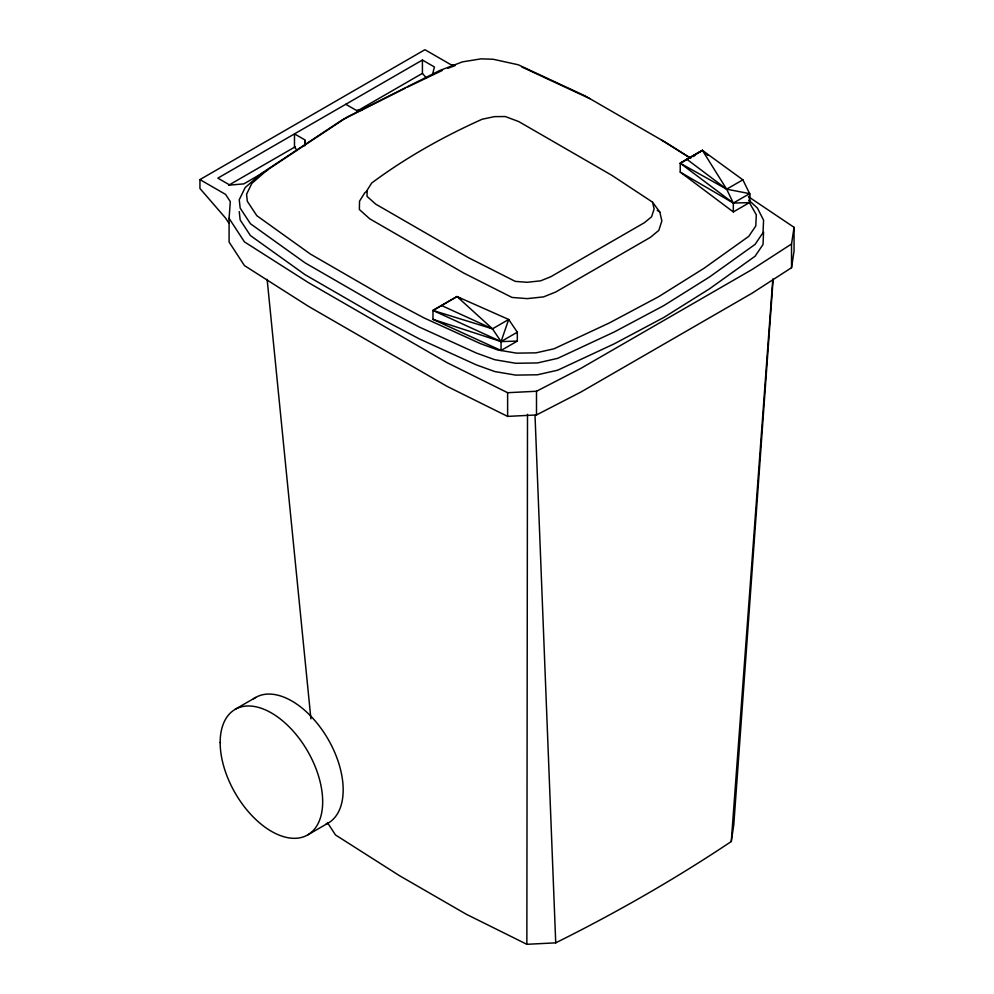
<?xml version="1.0" encoding="UTF-8"?>
<svg xmlns="http://www.w3.org/2000/svg" width="994" height="994" viewBox="0 0 994 994"><rect width="100%" height="100%" fill="white"/><g stroke="black" fill="none" stroke-linecap="round" stroke-linejoin="round"><path stroke-width="1.49" d="M773.121 279.55L733.783 824.834L731.273 841.508A1682.507 971.386 0 0 1 555.733 942.846L526.857 944.3L527.503 414.324M690.78 158.183L666.639 142.987L584.82 95.747L518.234 64.772L493.198 59.267L481.096 58.845L462.421 61.876L439.497 70.611L347.266 116.981L266.939 170.235L251.805 183.468L246.574 194.252L247.295 201.248L256.837 215.698L310.488 254.129L387.026 298.324L424.165 317.981L480.587 343.688L497.82 349.975L516.644 353.143L536.039 352.845L554.043 348.782L609.384 322.926L658.587 296.721L703.976 268.318L748.755 236.361L755.788 225.973L756.297 214.779L749.426 202.639L749.638 193.631L742.866 179.827L702.385 150.367L680.231 163.215L680.231 172.099L733.323 211.933L749.638 202.515L749.638 193.631L726.651 189.183L680.231 163.215L702.385 150.367L708.014 155.511M763.578 232.012L763.019 244.536L755.067 256.241L709.467 288.844L663.768 317.484L614.155 343.874L557.684 370.203L537.419 374.788L515.724 375.111L494.788 371.557L476.374 364.897L419.443 338.954L382.044 319.136L305.108 274.717L250.426 235.566L240.163 219.935L239.243 211.573M748.383 196.65L794.057 227.328L794.057 251.022L791.535 267.697L751.936 293.292L580.819 392.083L536.499 414.945L507.623 416.399L447.089 386.368L308.339 306.264L244.425 265.572L229.08 242.027L229.08 218.332L230.31 201.633L225.588 194.402L199.943 179.591L199.943 188.475L225.588 218.096L228.744 222.917M731.273 841.508L772.823 278.966M791.535 267.697L791.535 244.002L794.057 227.328M432.365 75.022L434.415 66.971L422.413 60.038L217.848 178.137L229.85 185.07L243.803 183.89L267.895 169.986M501.051 350.472L501.051 341.588L508.692 319.472L456.991 296.547L432.986 310.463L432.986 319.347L501.051 350.472L517.315 341.091L517.315 332.195L508.692 319.472L492.49 328.828L432.986 310.463L456.991 296.547L460.918 298.871M693.688 156.555L695.614 154.331L702.385 150.367L726.651 189.183L733.323 203.049L733.323 211.933M791.535 244.002L751.936 269.598L580.819 368.389L536.499 391.251L507.623 392.705L447.089 362.673L308.339 282.569L244.425 241.877L229.08 218.332M199.943 179.591L424.935 49.7L450.58 64.511L454.755 65.418M228.545 185.294L295.392 146.702M356.896 111.191L422.413 73.357L422.413 60.038M695.614 154.331L680.231 163.215L733.323 203.049L749.426 202.639M742.866 179.827L726.651 189.183L686.891 159.301M749.638 193.631L733.323 203.049L680.231 172.099M432.986 319.347L501.051 341.588L517.315 332.195M235.131 709.306L255.657 697.453M307.668 834.935L328.182 823.082M405.055 88.317L342.135 119.951L261.136 173.639L245.133 187.617L239.243 199.732L240.163 208.081L250.426 223.725L305.108 262.876L382.044 307.295L419.443 327.113L476.374 353.044L494.788 359.716L515.724 363.27L537.419 362.947L557.684 358.349L614.155 332.021L663.768 305.63L709.467 277.003L755.067 244.387L763.019 232.695L763.578 220.171L757.428 208.081L749.041 200.353M407.788 86.938L442.255 70.462M447.959 68.288L455.078 65.579M432.986 310.463L501.051 341.588L517.315 341.091M361.953 110.346L356.038 110.21L345.775 104.283M441.498 305.493L492.49 328.828L501.051 341.588M521.875 66.996L589.691 98.568M526.857 944.3L466.323 914.269L399.389 875.627L335.475 834.935L327.399 822.535M305.158 145.509L304.748 139.819L294.485 133.892L294.485 147.224L297.281 150.454M661.358 139.943L690.171 158.083M652.524 202.13L611.795 175.304L518.744 121.579L505.312 116.546L494.49 116.633L482.177 119.23A623.412 359.927 0 0 0 371.681 183.033L367.171 190.14L367.022 196.39L375.732 204.143L468.783 257.868L515.265 281.377L527.106 282.296L540.599 280.842L550.813 276.73L644.472 222.656L651.604 216.754L654.114 208.976L652.524 202.13L659.817 212.082L661.867 220.904L658.836 230.359L650.374 237.367L555.783 291.988L543.631 296.871L527.267 298.622L511.985 297.43L463.552 272.965L369.731 218.804L359.368 209.51L359.53 201.186L364.91 192.625A637.489 368.053 0 0 1 367.358 190.823M657.245 210.393L659.817 212.082M456.991 296.547L492.49 328.828M422.413 73.357L426.414 77.979M267.137 279.326L310.911 718.861M535.02 415.529L555.733 942.846M536.499 391.251L536.499 414.945M507.623 392.705L507.623 416.399M304.748 139.819L304.748 145.745M253.371 698.956A72.5 41.86 60 0 1 309.979 715.282A72.5 41.86 60 0 1 343.166 789.857A72.5 41.86 60 0 1 325.746 824.312M220.159 742.543A72.5 41.86 60 0 0 297.044 838.203A72.5 41.86 60 0 0 297.057 735.684A72.5 41.86 60 0 0 220.159 742.543"/></g></svg>
